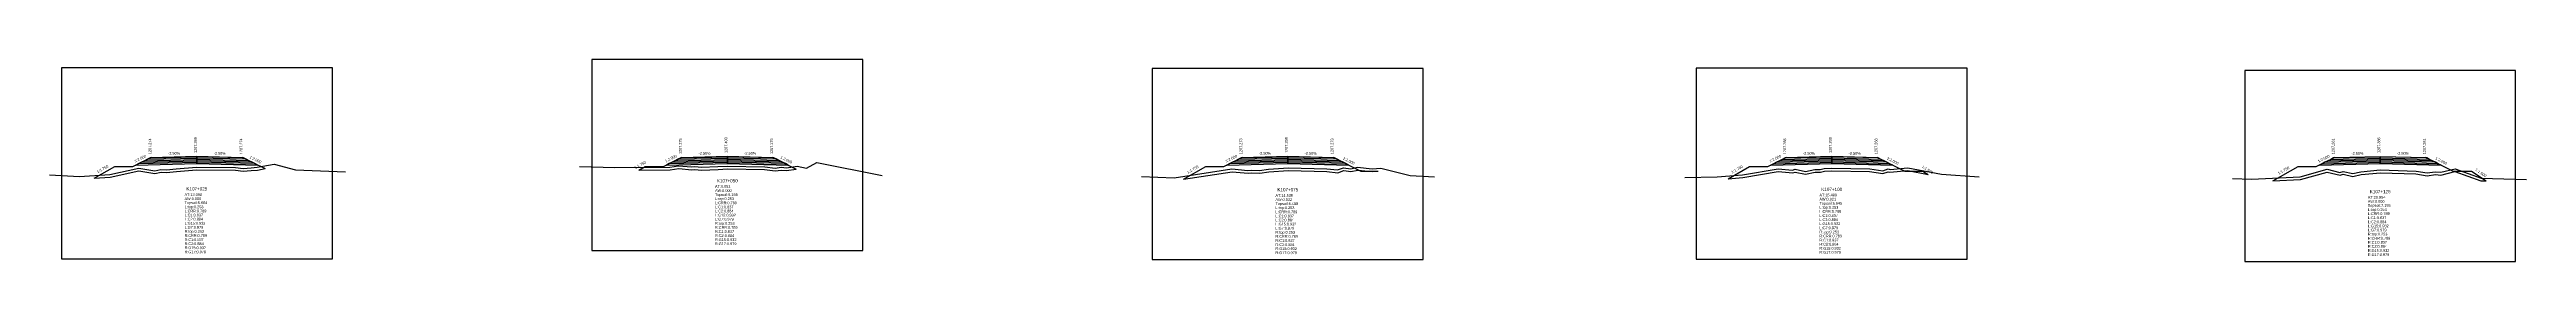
# Model space of a CAD drawing. Extents: x -7 to 78429, y 1189 to 1262.
# Drawn here: x 51479.9 to 51751.4, y 1195.8 to 1218 of the extents above; entities that cross this region are included whole.
import ezdxf
from ezdxf.enums import TextEntityAlignment as Align

# ---------------------------------------------------------------- set-up
doc = ezdxf.new("R2010")
doc.units = 0

msp = doc.modelspace()

# ---------------------------------------------------------------- linework, layer by layer
at = {"layer": 'A4_BORDER', "color": 7}
for points in [[(51481.229, 1196.136), (51510.929, 1196.136), (51510.929, 1217.136), (51481.229, 1217.136), (51481.229, 1196.136)], [(51539.371, 1197.027), (51569.071, 1197.027), (51569.071, 1218.027), (51539.371, 1218.027), (51539.371, 1197.027)], [(51600.8, 1196.037), (51630.5, 1196.037), (51630.5, 1217.037), (51600.8, 1217.037), (51600.8, 1196.037)], [(51660.419, 1196.079), (51690.119, 1196.079), (51690.119, 1217.079), (51660.419, 1217.079), (51660.419, 1196.079)], [(51720.528, 1195.838), (51750.228, 1195.838), (51750.228, 1216.838), (51720.528, 1216.838), (51720.528, 1195.838)]]:
    msp.add_lwpolyline(points, dxfattribs=at)
at = {"layer": 'CLEAR_GROUND', "color": 8}
for points in [[(51484.825, 1204.986), (51486.573, 1205.113), (51489.724, 1205.784), (51491.475, 1205.506), (51492.151, 1205.652), (51492.749, 1205.615), (51493.846, 1205.72), (51496.048, 1205.912), (51500.3, 1205.876), (51501.16, 1205.769), (51502.038, 1205.838), (51502.726, 1205.884), (51503.553, 1206.037)], [(51544.525, 1205.877), (51547.941, 1205.892), (51548.888, 1206.037), (51550.312, 1205.923), (51550.662, 1205.96), (51551.377, 1205.882), (51553.206, 1205.96), (51554.224, 1206.003), (51558.309, 1205.946), (51559.468, 1205.783), (51560.13, 1205.887), (51560.713, 1205.827), (51561.782, 1205.994)], [(51604.225, 1204.887), (51609.541, 1205.7), (51611.295, 1205.527), (51611.668, 1205.587), (51612.571, 1205.54), (51613.559, 1205.683), (51615.729, 1205.816), (51619.918, 1205.734), (51621.121, 1205.583), (51621.779, 1205.826), (51622.569, 1205.718), (51623.311, 1205.887), (51624.879, 1205.705), (51625.566, 1205.773)], [(51663.925, 1204.929), (51665.532, 1205.05), (51669.409, 1205.723), (51670.987, 1205.577), (51671.258, 1205.661), (51672.406, 1205.425), (51673.446, 1205.642), (51674.022, 1205.639), (51674.491, 1205.742), (51675.278, 1205.79), (51679.403, 1205.709), (51680.88, 1205.491), (51681.457, 1205.695), (51681.64, 1205.641), (51683.6, 1205.822), (51685.825, 1205.398)], [(51723.625, 1204.688), (51726.66, 1204.842), (51729.557, 1205.667), (51730.982, 1205.309), (51731.336, 1205.424), (51732.382, 1205.188), (51733.288, 1205.38), (51735.404, 1205.59), (51739.289, 1205.462), (51740.537, 1205.261), (51741.429, 1205.401), (51742.031, 1205.337), (51743.574, 1205.716), (51746.395, 1204.71), (51746.983, 1204.691)]]:
    msp.add_lwpolyline(points, dxfattribs=at)
at = {"layer": 'DESIGN_ROAD_TRIMMED', "color": 1}
for points in [[(51484.825, 1204.986), (51487.079, 1206.274), (51489.079, 1206.274), (51491.079, 1207.274), (51491.079, 1207.274), (51490.973, 1207.221), (51490.973, 1207.221), (51490.657, 1207.063), (51490.657, 1207.063), (51490.342, 1206.906), (51490.342, 1206.906), (51490.026, 1206.748), (51490.026, 1206.748), (51489.71, 1206.59), (51489.71, 1206.59), (51489.394, 1206.432), (51496.079, 1206.599), (51496.079, 1206.749), (51496.079, 1206.749), (51496.079, 1206.899), (51496.079, 1206.899), (51496.079, 1207.049), (51496.079, 1207.049), (51496.079, 1207.199), (51496.079, 1207.199), (51496.079, 1207.349), (51496.079, 1207.349), (51496.079, 1207.399), (51496.079, 1207.399), (51496.079, 1207.399), (51496.079, 1207.399), (51496.079, 1207.399), (51496.079, 1207.349), (51496.079, 1207.349), (51496.079, 1207.199), (51496.079, 1207.199), (51496.079, 1207.049), (51496.079, 1207.049), (51496.079, 1206.899), (51496.079, 1206.899), (51496.079, 1206.749), (51496.079, 1206.749), (51496.079, 1206.599), (51502.763, 1206.432), (51502.447, 1206.59), (51502.447, 1206.59), (51502.131, 1206.748), (51502.131, 1206.748), (51501.815, 1206.906), (51501.815, 1206.906), (51501.5, 1207.063), (51501.5, 1207.063), (51501.184, 1207.221), (51501.184, 1207.221), (51501.079, 1207.274), (51501.079, 1207.274), (51503.553, 1206.037)], [(51544.525, 1205.877), (51545.221, 1206.275), (51547.221, 1206.275), (51549.221, 1207.275), (51549.221, 1207.275), (51549.116, 1207.222), (51549.116, 1207.222), (51548.8, 1207.064), (51548.8, 1207.064), (51548.484, 1206.907), (51548.484, 1206.907), (51548.168, 1206.749), (51548.168, 1206.749), (51547.853, 1206.591), (51547.853, 1206.591), (51547.537, 1206.433), (51554.221, 1206.6), (51554.221, 1206.75), (51554.221, 1206.75), (51554.221, 1206.9), (51554.221, 1206.9), (51554.221, 1207.05), (51554.221, 1207.05), (51554.221, 1207.2), (51554.221, 1207.2), (51554.221, 1207.35), (51554.221, 1207.35), (51554.221, 1207.4), (51554.221, 1207.4), (51554.221, 1207.4), (51554.221, 1207.4), (51554.221, 1207.4), (51554.221, 1207.35), (51554.221, 1207.35), (51554.221, 1207.2), (51554.221, 1207.2), (51554.221, 1207.05), (51554.221, 1207.05), (51554.221, 1206.9), (51554.221, 1206.9), (51554.221, 1206.75), (51554.221, 1206.75), (51554.221, 1206.6), (51560.905, 1206.433), (51560.589, 1206.591), (51560.589, 1206.591), (51560.274, 1206.749), (51560.274, 1206.749), (51559.958, 1206.907), (51559.958, 1206.907), (51559.642, 1207.064), (51559.642, 1207.064), (51559.326, 1207.222), (51559.326, 1207.222), (51559.221, 1207.275), (51559.221, 1207.275), (51561.782, 1205.994)], [(51604.225, 1204.887), (51606.65, 1206.273), (51608.65, 1206.273), (51610.65, 1207.273), (51610.65, 1207.273), (51610.545, 1207.22), (51610.545, 1207.22), (51610.229, 1207.062), (51610.229, 1207.062), (51609.914, 1206.905), (51609.914, 1206.905), (51609.598, 1206.747), (51609.598, 1206.747), (51609.282, 1206.589), (51609.282, 1206.589), (51608.966, 1206.431), (51615.65, 1206.598), (51615.65, 1206.748), (51615.65, 1206.748), (51615.65, 1206.898), (51615.65, 1206.898), (51615.65, 1207.048), (51615.65, 1207.048), (51615.65, 1207.198), (51615.65, 1207.198), (51615.65, 1207.348), (51615.65, 1207.348), (51615.65, 1207.398), (51615.65, 1207.398), (51615.65, 1207.398), (51615.65, 1207.398), (51615.65, 1207.398), (51615.65, 1207.348), (51615.65, 1207.348), (51615.65, 1207.198), (51615.65, 1207.198), (51615.65, 1207.048), (51615.65, 1207.048), (51615.65, 1206.898), (51615.65, 1206.898), (51615.65, 1206.748), (51615.65, 1206.748), (51615.65, 1206.598), (51622.335, 1206.431), (51622.019, 1206.589), (51622.019, 1206.589), (51621.703, 1206.747), (51621.703, 1206.747), (51621.387, 1206.905), (51621.387, 1206.905), (51621.071, 1207.062), (51621.071, 1207.062), (51620.756, 1207.22), (51620.756, 1207.22), (51620.65, 1207.273), (51620.65, 1207.273), (51623.65, 1205.773), (51625.566, 1205.773)], [(51663.925, 1204.929), (51666.269, 1206.268), (51668.269, 1206.268), (51670.269, 1207.268), (51670.269, 1207.268), (51670.164, 1207.215), (51670.164, 1207.215), (51669.848, 1207.057), (51669.848, 1207.057), (51669.532, 1206.9), (51669.532, 1206.9), (51669.216, 1206.742), (51669.216, 1206.742), (51668.901, 1206.584), (51668.901, 1206.584), (51668.585, 1206.426), (51675.269, 1206.593), (51675.269, 1206.743), (51675.269, 1206.743), (51675.269, 1206.893), (51675.269, 1206.893), (51675.269, 1207.043), (51675.269, 1207.043), (51675.269, 1207.193), (51675.269, 1207.193), (51675.269, 1207.343), (51675.269, 1207.343), (51675.269, 1207.393), (51675.269, 1207.393), (51675.269, 1207.393), (51675.269, 1207.393), (51675.269, 1207.393), (51675.269, 1207.343), (51675.269, 1207.343), (51675.269, 1207.193), (51675.269, 1207.193), (51675.269, 1207.043), (51675.269, 1207.043), (51675.269, 1206.893), (51675.269, 1206.893), (51675.269, 1206.743), (51675.269, 1206.743), (51675.269, 1206.593), (51681.953, 1206.426), (51681.637, 1206.584), (51681.637, 1206.584), (51681.322, 1206.742), (51681.322, 1206.742), (51681.006, 1206.9), (51681.006, 1206.9), (51680.69, 1207.057), (51680.69, 1207.057), (51680.374, 1207.215), (51680.374, 1207.215), (51680.269, 1207.268), (51680.269, 1207.268), (51683.269, 1205.768), (51685.269, 1205.768), (51685.825, 1205.398)], [(51723.625, 1204.688), (51726.378, 1206.261), (51728.378, 1206.261), (51730.378, 1207.261), (51730.378, 1207.261), (51730.272, 1207.208), (51730.272, 1207.208), (51729.957, 1207.05), (51729.957, 1207.05), (51729.641, 1206.893), (51729.641, 1206.893), (51729.325, 1206.735), (51729.325, 1206.735), (51729.009, 1206.577), (51729.009, 1206.577), (51728.694, 1206.419), (51735.378, 1206.586), (51735.378, 1206.736), (51735.378, 1206.736), (51735.378, 1206.886), (51735.378, 1206.886), (51735.378, 1207.036), (51735.378, 1207.036), (51735.378, 1207.186), (51735.378, 1207.186), (51735.378, 1207.336), (51735.378, 1207.336), (51735.378, 1207.386), (51735.378, 1207.386), (51735.378, 1207.386), (51735.378, 1207.386), (51735.378, 1207.386), (51735.378, 1207.336), (51735.378, 1207.336), (51735.378, 1207.186), (51735.378, 1207.186), (51735.378, 1207.036), (51735.378, 1207.036), (51735.378, 1206.886), (51735.378, 1206.886), (51735.378, 1206.736), (51735.378, 1206.736), (51735.378, 1206.586), (51742.062, 1206.419), (51741.746, 1206.577), (51741.746, 1206.577), (51741.43, 1206.735), (51741.43, 1206.735), (51741.115, 1206.893), (51741.115, 1206.893), (51740.799, 1207.05), (51740.799, 1207.05), (51740.483, 1207.208), (51740.483, 1207.208), (51740.378, 1207.261), (51740.378, 1207.261), (51743.378, 1205.761), (51745.378, 1205.761), (51746.983, 1204.691)]]:
    msp.add_lwpolyline(points, dxfattribs=at)
at = {"layer": 'FINISHED_ROAD', "color": 2}
for points in [[(51487.079, 1206.274), (51489.079, 1206.274), (51491.079, 1207.274), (51491.079, 1207.274), (51496.079, 1207.399), (51501.079, 1207.274), (51501.079, 1207.274)], [(51545.221, 1206.275), (51547.221, 1206.275), (51549.221, 1207.275), (51549.221, 1207.275), (51554.221, 1207.4), (51559.221, 1207.275), (51559.221, 1207.275)], [(51606.65, 1206.273), (51608.65, 1206.273), (51610.65, 1207.273), (51610.65, 1207.273), (51615.65, 1207.398), (51620.65, 1207.273), (51620.65, 1207.273), (51623.65, 1205.773)], [(51666.269, 1206.268), (51668.269, 1206.268), (51670.269, 1207.268), (51670.269, 1207.268), (51675.269, 1207.393), (51680.269, 1207.268), (51680.269, 1207.268), (51683.269, 1205.768), (51685.269, 1205.768)], [(51726.378, 1206.261), (51728.378, 1206.261), (51730.378, 1207.261), (51730.378, 1207.261), (51735.378, 1207.386), (51740.378, 1207.261), (51740.378, 1207.261), (51743.378, 1205.761), (51745.378, 1205.761)]]:
    msp.add_lwpolyline(points, dxfattribs=at)
at = {"layer": 'LAYER_0', "color": 4}
for points in [[(51491.079, 1207.274), (51490.973, 1207.221), (51496.079, 1207.349), (51496.079, 1207.399)], [(51549.221, 1207.275), (51549.116, 1207.222), (51554.221, 1207.35), (51554.221, 1207.4)], [(51610.65, 1207.273), (51610.545, 1207.22), (51615.65, 1207.348), (51615.65, 1207.398)], [(51670.269, 1207.268), (51670.164, 1207.215), (51675.269, 1207.343), (51675.269, 1207.393)], [(51730.378, 1207.261), (51730.272, 1207.208), (51735.378, 1207.336), (51735.378, 1207.386)]]:
    msp.add_lwpolyline(points, dxfattribs=at)
at = {"layer": 'LAYER_1', "color": 4}
for points in [[(51490.973, 1207.221), (51490.657, 1207.063), (51496.079, 1207.199), (51496.079, 1207.349)], [(51549.116, 1207.222), (51548.8, 1207.064), (51554.221, 1207.2), (51554.221, 1207.35)], [(51610.545, 1207.22), (51610.229, 1207.062), (51615.65, 1207.198), (51615.65, 1207.348)], [(51670.164, 1207.215), (51669.848, 1207.057), (51675.269, 1207.193), (51675.269, 1207.343)], [(51730.272, 1207.208), (51729.957, 1207.05), (51735.378, 1207.186), (51735.378, 1207.336)]]:
    msp.add_lwpolyline(points, dxfattribs=at)
at = {"layer": 'LAYER_10', "color": 6}
for points in [[(51502.131, 1206.748), (51502.447, 1206.59), (51496.079, 1206.749), (51496.079, 1206.899)], [(51560.274, 1206.749), (51560.589, 1206.591), (51554.221, 1206.75), (51554.221, 1206.9)], [(51621.703, 1206.747), (51622.019, 1206.589), (51615.65, 1206.748), (51615.65, 1206.898)], [(51681.322, 1206.742), (51681.637, 1206.584), (51675.269, 1206.743), (51675.269, 1206.893)], [(51741.43, 1206.735), (51741.746, 1206.577), (51735.378, 1206.736), (51735.378, 1206.886)]]:
    msp.add_lwpolyline(points, dxfattribs=at)
at = {"layer": 'LAYER_11', "color": 6}
for points in [[(51502.447, 1206.59), (51502.763, 1206.432), (51496.079, 1206.599), (51496.079, 1206.749)], [(51560.589, 1206.591), (51560.905, 1206.433), (51554.221, 1206.6), (51554.221, 1206.75)], [(51622.019, 1206.589), (51622.335, 1206.431), (51615.65, 1206.598), (51615.65, 1206.748)], [(51681.637, 1206.584), (51681.953, 1206.426), (51675.269, 1206.593), (51675.269, 1206.743)], [(51741.746, 1206.577), (51742.062, 1206.419), (51735.378, 1206.586), (51735.378, 1206.736)]]:
    msp.add_lwpolyline(points, dxfattribs=at)
at = {"layer": 'LAYER_2', "color": 4}
for points in [[(51490.657, 1207.063), (51490.342, 1206.906), (51496.079, 1207.049), (51496.079, 1207.199)], [(51548.8, 1207.064), (51548.484, 1206.907), (51554.221, 1207.05), (51554.221, 1207.2)], [(51610.229, 1207.062), (51609.914, 1206.905), (51615.65, 1207.048), (51615.65, 1207.198)], [(51669.848, 1207.057), (51669.532, 1206.9), (51675.269, 1207.043), (51675.269, 1207.193)], [(51729.957, 1207.05), (51729.641, 1206.893), (51735.378, 1207.036), (51735.378, 1207.186)]]:
    msp.add_lwpolyline(points, dxfattribs=at)
at = {"layer": 'LAYER_3', "color": 4}
for points in [[(51490.342, 1206.906), (51490.026, 1206.748), (51496.079, 1206.899), (51496.079, 1207.049)], [(51548.484, 1206.907), (51548.168, 1206.749), (51554.221, 1206.9), (51554.221, 1207.05)], [(51609.914, 1206.905), (51609.598, 1206.747), (51615.65, 1206.898), (51615.65, 1207.048)], [(51669.532, 1206.9), (51669.216, 1206.742), (51675.269, 1206.893), (51675.269, 1207.043)], [(51729.641, 1206.893), (51729.325, 1206.735), (51735.378, 1206.886), (51735.378, 1207.036)]]:
    msp.add_lwpolyline(points, dxfattribs=at)
at = {"layer": 'LAYER_4', "color": 4}
for points in [[(51490.026, 1206.748), (51489.71, 1206.59), (51496.079, 1206.749), (51496.079, 1206.899)], [(51548.168, 1206.749), (51547.853, 1206.591), (51554.221, 1206.75), (51554.221, 1206.9)], [(51609.598, 1206.747), (51609.282, 1206.589), (51615.65, 1206.748), (51615.65, 1206.898)], [(51669.216, 1206.742), (51668.901, 1206.584), (51675.269, 1206.743), (51675.269, 1206.893)], [(51729.325, 1206.735), (51729.009, 1206.577), (51735.378, 1206.736), (51735.378, 1206.886)]]:
    msp.add_lwpolyline(points, dxfattribs=at)
at = {"layer": 'LAYER_5', "color": 4}
for points in [[(51489.71, 1206.59), (51489.394, 1206.432), (51496.079, 1206.599), (51496.079, 1206.749)], [(51547.853, 1206.591), (51547.537, 1206.433), (51554.221, 1206.6), (51554.221, 1206.75)], [(51609.282, 1206.589), (51608.966, 1206.431), (51615.65, 1206.598), (51615.65, 1206.748)], [(51668.901, 1206.584), (51668.585, 1206.426), (51675.269, 1206.593), (51675.269, 1206.743)], [(51729.009, 1206.577), (51728.694, 1206.419), (51735.378, 1206.586), (51735.378, 1206.736)]]:
    msp.add_lwpolyline(points, dxfattribs=at)
at = {"layer": 'LAYER_6', "color": 6}
for points in [[(51501.079, 1207.274), (51501.184, 1207.221), (51496.079, 1207.349), (51496.079, 1207.399)], [(51559.221, 1207.275), (51559.326, 1207.222), (51554.221, 1207.35), (51554.221, 1207.4)], [(51620.65, 1207.273), (51620.756, 1207.22), (51615.65, 1207.348), (51615.65, 1207.398)], [(51680.269, 1207.268), (51680.374, 1207.215), (51675.269, 1207.343), (51675.269, 1207.393)], [(51740.378, 1207.261), (51740.483, 1207.208), (51735.378, 1207.336), (51735.378, 1207.386)]]:
    msp.add_lwpolyline(points, dxfattribs=at)
at = {"layer": 'LAYER_7', "color": 6}
for points in [[(51501.184, 1207.221), (51501.5, 1207.063), (51496.079, 1207.199), (51496.079, 1207.349)], [(51559.326, 1207.222), (51559.642, 1207.064), (51554.221, 1207.2), (51554.221, 1207.35)], [(51620.756, 1207.22), (51621.071, 1207.062), (51615.65, 1207.198), (51615.65, 1207.348)], [(51680.374, 1207.215), (51680.69, 1207.057), (51675.269, 1207.193), (51675.269, 1207.343)], [(51740.483, 1207.208), (51740.799, 1207.05), (51735.378, 1207.186), (51735.378, 1207.336)]]:
    msp.add_lwpolyline(points, dxfattribs=at)
at = {"layer": 'LAYER_8', "color": 6}
for points in [[(51501.5, 1207.063), (51501.815, 1206.906), (51496.079, 1207.049), (51496.079, 1207.199)], [(51559.642, 1207.064), (51559.958, 1206.907), (51554.221, 1207.05), (51554.221, 1207.2)], [(51621.071, 1207.062), (51621.387, 1206.905), (51615.65, 1207.048), (51615.65, 1207.198)], [(51680.69, 1207.057), (51681.006, 1206.9), (51675.269, 1207.043), (51675.269, 1207.193)], [(51740.799, 1207.05), (51741.115, 1206.893), (51735.378, 1207.036), (51735.378, 1207.186)]]:
    msp.add_lwpolyline(points, dxfattribs=at)
at = {"layer": 'LAYER_9', "color": 6}
for points in [[(51501.815, 1206.906), (51502.131, 1206.748), (51496.079, 1206.899), (51496.079, 1207.049)], [(51559.958, 1206.907), (51560.274, 1206.749), (51554.221, 1206.9), (51554.221, 1207.05)], [(51621.387, 1206.905), (51621.703, 1206.747), (51615.65, 1206.898), (51615.65, 1207.048)], [(51681.006, 1206.9), (51681.322, 1206.742), (51675.269, 1206.893), (51675.269, 1207.043)], [(51741.115, 1206.893), (51741.43, 1206.735), (51735.378, 1206.886), (51735.378, 1207.036)]]:
    msp.add_lwpolyline(points, dxfattribs=at)
at = {"layer": 'NATURAL_GROUND', "color": 3}
for points in [[(51479.932, 1205.34), (51483.218, 1205.17), (51486.531, 1205.411), (51489.716, 1206.089), (51491.467, 1205.811), (51492.129, 1205.954), (51492.744, 1205.916), (51493.819, 1206.019), (51496.037, 1206.213), (51500.32, 1206.176), (51501.167, 1206.07), (51502.017, 1206.137), (51502.689, 1206.182), (51504.538, 1206.523), (51506.894, 1205.918), (51512.372, 1205.686)], [(51538.011, 1206.258), (51541.885, 1206.166), (51547.918, 1206.192), (51548.877, 1206.339), (51550.308, 1206.224), (51550.663, 1206.262), (51551.387, 1206.182), (51553.193, 1206.26), (51554.22, 1206.303), (51558.332, 1206.246), (51559.466, 1206.087), (51560.122, 1206.189), (51560.705, 1206.13), (51561.891, 1206.315), (51562.894, 1206.103), (51564.014, 1206.723), (51571.182, 1205.269)], [(51599.6, 1205.169), (51603.198, 1205.034), (51609.532, 1206.003), (51611.286, 1205.83), (51611.652, 1205.888), (51612.557, 1205.841), (51613.528, 1205.981), (51615.722, 1206.116), (51619.939, 1206.034), (51621.085, 1205.89), (51621.745, 1206.133), (51622.555, 1206.023), (51623.294, 1206.191), (51624.881, 1206.007), (51625.829, 1206.1), (51629.065, 1205.271), (51631.718, 1205.135)], [(51659.151, 1205.062), (51662.717, 1205.139), (51665.495, 1205.348), (51669.397, 1206.025), (51670.955, 1205.881), (51671.242, 1205.97), (51672.405, 1205.731), (51673.416, 1205.943), (51673.99, 1205.939), (51674.449, 1206.04), (51675.272, 1206.09), (51679.428, 1206.008), (51680.85, 1205.799), (51681.449, 1206.01), (51681.67, 1205.945), (51683.615, 1206.124), (51687.296, 1205.422), (51691.433, 1205.122)], [(51719.21, 1204.963), (51721.287, 1204.87), (51726.611, 1205.139), (51729.552, 1205.977), (51730.972, 1205.621), (51731.322, 1205.734), (51732.384, 1205.495), (51733.242, 1205.677), (51735.394, 1205.891), (51739.318, 1205.761), (51740.538, 1205.565), (51741.422, 1205.704), (51742.011, 1205.641), (51743.59, 1206.029), (51746.452, 1205.008), (51751.412, 1204.847)]]:
    msp.add_lwpolyline(points, dxfattribs=at)
at = {"layer": 'STRUCTURE_LEFT', "color": 4}
for points in [[(51491.079, 1207.274), (51490.973, 1207.221), (51490.973, 1207.221), (51490.657, 1207.063), (51490.657, 1207.063), (51490.342, 1206.906), (51490.342, 1206.906), (51490.026, 1206.748), (51490.026, 1206.748), (51489.71, 1206.59), (51489.71, 1206.59), (51489.394, 1206.432), (51496.079, 1206.599), (51496.079, 1206.749), (51496.079, 1206.749), (51496.079, 1206.899), (51496.079, 1206.899), (51496.079, 1207.049), (51496.079, 1207.049), (51496.079, 1207.199), (51496.079, 1207.199), (51496.079, 1207.349), (51496.079, 1207.349), (51496.079, 1207.399), (51496.079, 1207.399)], [(51549.221, 1207.275), (51549.116, 1207.222), (51549.116, 1207.222), (51548.8, 1207.064), (51548.8, 1207.064), (51548.484, 1206.907), (51548.484, 1206.907), (51548.168, 1206.749), (51548.168, 1206.749), (51547.853, 1206.591), (51547.853, 1206.591), (51547.537, 1206.433), (51554.221, 1206.6), (51554.221, 1206.75), (51554.221, 1206.75), (51554.221, 1206.9), (51554.221, 1206.9), (51554.221, 1207.05), (51554.221, 1207.05), (51554.221, 1207.2), (51554.221, 1207.2), (51554.221, 1207.35), (51554.221, 1207.35), (51554.221, 1207.4), (51554.221, 1207.4)], [(51610.65, 1207.273), (51610.545, 1207.22), (51610.545, 1207.22), (51610.229, 1207.062), (51610.229, 1207.062), (51609.914, 1206.905), (51609.914, 1206.905), (51609.598, 1206.747), (51609.598, 1206.747), (51609.282, 1206.589), (51609.282, 1206.589), (51608.966, 1206.431), (51615.65, 1206.598), (51615.65, 1206.748), (51615.65, 1206.748), (51615.65, 1206.898), (51615.65, 1206.898), (51615.65, 1207.048), (51615.65, 1207.048), (51615.65, 1207.198), (51615.65, 1207.198), (51615.65, 1207.348), (51615.65, 1207.348), (51615.65, 1207.398), (51615.65, 1207.398)], [(51670.269, 1207.268), (51670.164, 1207.215), (51670.164, 1207.215), (51669.848, 1207.057), (51669.848, 1207.057), (51669.532, 1206.9), (51669.532, 1206.9), (51669.216, 1206.742), (51669.216, 1206.742), (51668.901, 1206.584), (51668.901, 1206.584), (51668.585, 1206.426), (51675.269, 1206.593), (51675.269, 1206.743), (51675.269, 1206.743), (51675.269, 1206.893), (51675.269, 1206.893), (51675.269, 1207.043), (51675.269, 1207.043), (51675.269, 1207.193), (51675.269, 1207.193), (51675.269, 1207.343), (51675.269, 1207.343), (51675.269, 1207.393), (51675.269, 1207.393)], [(51730.378, 1207.261), (51730.272, 1207.208), (51730.272, 1207.208), (51729.957, 1207.05), (51729.957, 1207.05), (51729.641, 1206.893), (51729.641, 1206.893), (51729.325, 1206.735), (51729.325, 1206.735), (51729.009, 1206.577), (51729.009, 1206.577), (51728.694, 1206.419), (51735.378, 1206.586), (51735.378, 1206.736), (51735.378, 1206.736), (51735.378, 1206.886), (51735.378, 1206.886), (51735.378, 1207.036), (51735.378, 1207.036), (51735.378, 1207.186), (51735.378, 1207.186), (51735.378, 1207.336), (51735.378, 1207.336), (51735.378, 1207.386), (51735.378, 1207.386)]]:
    msp.add_lwpolyline(points, dxfattribs=at)
at = {"layer": 'STRUCTURE_RIGHT', "color": 6}
for points in [[(51496.079, 1207.399), (51496.079, 1207.399), (51496.079, 1207.349), (51496.079, 1207.349), (51496.079, 1207.199), (51496.079, 1207.199), (51496.079, 1207.049), (51496.079, 1207.049), (51496.079, 1206.899), (51496.079, 1206.899), (51496.079, 1206.749), (51496.079, 1206.749), (51496.079, 1206.599), (51502.763, 1206.432), (51502.447, 1206.59), (51502.447, 1206.59), (51502.131, 1206.748), (51502.131, 1206.748), (51501.815, 1206.906), (51501.815, 1206.906), (51501.5, 1207.063), (51501.5, 1207.063), (51501.184, 1207.221), (51501.184, 1207.221), (51501.079, 1207.274)], [(51554.221, 1207.4), (51554.221, 1207.4), (51554.221, 1207.35), (51554.221, 1207.35), (51554.221, 1207.2), (51554.221, 1207.2), (51554.221, 1207.05), (51554.221, 1207.05), (51554.221, 1206.9), (51554.221, 1206.9), (51554.221, 1206.75), (51554.221, 1206.75), (51554.221, 1206.6), (51560.905, 1206.433), (51560.589, 1206.591), (51560.589, 1206.591), (51560.274, 1206.749), (51560.274, 1206.749), (51559.958, 1206.907), (51559.958, 1206.907), (51559.642, 1207.064), (51559.642, 1207.064), (51559.326, 1207.222), (51559.326, 1207.222), (51559.221, 1207.275)], [(51615.65, 1207.398), (51615.65, 1207.398), (51615.65, 1207.348), (51615.65, 1207.348), (51615.65, 1207.198), (51615.65, 1207.198), (51615.65, 1207.048), (51615.65, 1207.048), (51615.65, 1206.898), (51615.65, 1206.898), (51615.65, 1206.748), (51615.65, 1206.748), (51615.65, 1206.598), (51622.335, 1206.431), (51622.019, 1206.589), (51622.019, 1206.589), (51621.703, 1206.747), (51621.703, 1206.747), (51621.387, 1206.905), (51621.387, 1206.905), (51621.071, 1207.062), (51621.071, 1207.062), (51620.756, 1207.22), (51620.756, 1207.22), (51620.65, 1207.273)], [(51675.269, 1207.393), (51675.269, 1207.393), (51675.269, 1207.343), (51675.269, 1207.343), (51675.269, 1207.193), (51675.269, 1207.193), (51675.269, 1207.043), (51675.269, 1207.043), (51675.269, 1206.893), (51675.269, 1206.893), (51675.269, 1206.743), (51675.269, 1206.743), (51675.269, 1206.593), (51681.953, 1206.426), (51681.637, 1206.584), (51681.637, 1206.584), (51681.322, 1206.742), (51681.322, 1206.742), (51681.006, 1206.9), (51681.006, 1206.9), (51680.69, 1207.057), (51680.69, 1207.057), (51680.374, 1207.215), (51680.374, 1207.215), (51680.269, 1207.268)], [(51735.378, 1207.386), (51735.378, 1207.386), (51735.378, 1207.336), (51735.378, 1207.336), (51735.378, 1207.186), (51735.378, 1207.186), (51735.378, 1207.036), (51735.378, 1207.036), (51735.378, 1206.886), (51735.378, 1206.886), (51735.378, 1206.736), (51735.378, 1206.736), (51735.378, 1206.586), (51742.062, 1206.419), (51741.746, 1206.577), (51741.746, 1206.577), (51741.43, 1206.735), (51741.43, 1206.735), (51741.115, 1206.893), (51741.115, 1206.893), (51740.799, 1207.05), (51740.799, 1207.05), (51740.483, 1207.208), (51740.483, 1207.208), (51740.378, 1207.261)]]:
    msp.add_lwpolyline(points, dxfattribs=at)

# ---------------------------------------------------------------- texts
at = {"layer": 'INFO_TEXT'}
for s, p in [('AT:13.098', (51494.729, 1203.036)), ('AW:0.000', (51494.729, 1202.586)), ('AT:9.053', (51552.871, 1203.927)), ('AW:0.000', (51552.871, 1203.477)), ('Topsoil:5.195', (51552.871, 1203.027)), ('L:top:0.253', (51552.871, 1202.577)), ('AT:14.539', (51614.3, 1202.937)), ('AW:0.032', (51614.3, 1202.487)), ('AT:15.489', (51673.919, 1202.979)), ('AW:0.021', (51673.919, 1202.529)), ('AT:20.954', (51734.028, 1202.738)), ('Topsoil:5.664', (51494.729, 1202.136)), ('L:top:0.253', (51494.729, 1201.686)), ('L:CRR:0.789', (51494.729, 1201.236)), ('L:C1:0.837', (51494.729, 1200.786)), ('L:C2:0.884', (51494.729, 1200.336)), ('L:G15:0.932', (51494.729, 1199.886)), ('L:CRR:0.789', (51552.871, 1202.127)), ('L:C1:0.837', (51552.871, 1201.677)), ('L:C2:0.884', (51552.871, 1201.227)), ('L:G15:0.932', (51552.871, 1200.777)), ('L:G7:0.979', (51552.871, 1200.327)), ('R:top:0.253', (51552.871, 1199.877)), ('Topsoil:6.458', (51614.3, 1202.037)), ('L:top:0.253', (51614.3, 1201.587)), ('L:CRR:0.789', (51614.3, 1201.137)), ('L:C1:0.837', (51614.3, 1200.687)), ('L:C2:0.884', (51614.3, 1200.237)), ('L:G15:0.932', (51614.3, 1199.787)), ('Topsoil:6.645', (51673.919, 1202.079)), ('L:top:0.253', (51673.919, 1201.629)), ('L:CRR:0.789', (51673.919, 1201.179)), ('L:C1:0.837', (51673.919, 1200.729)), ('L:C2:0.884', (51673.919, 1200.279)), ('L:G15:0.932', (51673.919, 1199.829)), ('AW:0.000', (51734.028, 1202.288)), ('Topsoil:7.155', (51734.028, 1201.838)), ('L:top:0.253', (51734.028, 1201.388)), ('L:CRR:0.789', (51734.028, 1200.938)), ('L:C1:0.837', (51734.028, 1200.488)), ('L:C2:0.884', (51734.028, 1200.038)), ('L:G7:0.979', (51494.729, 1199.436)), ('R:top:0.253', (51494.729, 1198.986)), ('R:CRR:0.789', (51494.729, 1198.536)), ('R:C1:0.837', (51494.729, 1198.086)), ('R:C2:0.884', (51494.729, 1197.636)), ('R:G15:0.932', (51494.729, 1197.186)), ('R:CRR:0.789', (51552.871, 1199.427)), ('R:C1:0.837', (51552.871, 1198.977)), ('R:C2:0.884', (51552.871, 1198.527)), ('R:G15:0.932', (51552.871, 1198.077)), ('R:G17:0.979', (51552.871, 1197.627)), ('L:G7:0.979', (51614.3, 1199.337)), ('R:top:0.253', (51614.3, 1198.887)), ('R:CRR:0.789', (51614.3, 1198.437)), ('R:C1:0.837', (51614.3, 1197.987)), ('R:C2:0.884', (51614.3, 1197.537)), ('R:G15:0.932', (51614.3, 1197.087)), ('L:G7:0.979', (51673.919, 1199.379)), ('R:top:0.253', (51673.919, 1198.929)), ('R:CRR:0.789', (51673.919, 1198.479)), ('R:C1:0.837', (51673.919, 1198.029)), ('R:C2:0.884', (51673.919, 1197.579)), ('R:G15:0.932', (51673.919, 1197.129)), ('L:G15:0.932', (51734.028, 1199.588)), ('L:G7:0.979', (51734.028, 1199.138)), ('R:top:0.253', (51734.028, 1198.688)), ('R:CRR:0.789', (51734.028, 1198.238)), ('R:C1:0.837', (51734.028, 1197.788)), ('R:C2:0.884', (51734.028, 1197.338)), ('R:G17:0.979', (51494.729, 1196.736)), ('R:G17:0.979', (51614.3, 1196.637)), ('R:G17:0.979', (51673.919, 1196.679)), ('R:G15:0.932', (51734.028, 1196.888)), ('R:G17:0.979', (51734.028, 1196.438))]:
    msp.add_text(s, height=0.3, dxfattribs=at).set_placement(p)
at = {"layer": 'LEFT_TEXT_H'}
for s, p in [('1207.274', (51491.079, 1207.634)), ('1207.275', (51549.221, 1207.635)), ('1207.273', (51610.65, 1207.633)), ('1207.268', (51670.269, 1207.628)), ('1207.261', (51730.378, 1207.621))]:
    msp.add_text(s, height=0.3, rotation=90, dxfattribs=at).set_placement(p)
at = {"layer": 'POINT_TEXT_H'}
for s, p in [('1207.399', (51496.079, 1207.759)), ('1207.400', (51554.221, 1207.76)), ('1207.398', (51615.65, 1207.758)), ('1207.393', (51675.269, 1207.753)), ('1207.386', (51735.378, 1207.746))]:
    msp.add_text(s, height=0.3, rotation=90, dxfattribs=at).set_placement(p)
at = {"layer": 'RIGHT_TEXT_H'}
for s, p in [('1207.274', (51501.079, 1207.634)), ('1207.275', (51559.221, 1207.635)), ('1207.273', (51620.65, 1207.633)), ('1207.268', (51680.269, 1207.628)), ('1207.261', (51740.378, 1207.621))]:
    msp.add_text(s, height=0.3, rotation=90, dxfattribs=at).set_placement(p)
at = {"layer": 'SLOPE_left'}
for s, rotation, p in [('1:1.750', 29.745, (51485.863, 1205.786)), ('1:2.000', 26.565, (51489.998, 1206.935)), ('1:1.750', 29.745, (51544.784, 1206.232)), ('1:2.000', 26.565, (51548.141, 1206.936)), ('1:1.750', 29.745, (51605.349, 1205.736)), ('1:2.000', 26.565, (51609.57, 1206.934)), ('1:1.750', 29.745, (51665.008, 1205.755)), ('1:2.000', 26.565, (51669.189, 1206.929)), ('1:1.750', 29.745, (51724.912, 1205.631)), ('1:2.000', 26.565, (51729.297, 1206.922))]:
    msp.add_text(s, height=0.3, rotation=rotation, dxfattribs=at).set_placement(p, align=Align.BOTTOM_CENTER)
at = {"layer": 'SLOPE_right'}
for s, rotation, p in [('1:2.000', -26.565, (51502.396, 1206.816)), ('1:2.000', -26.565, (51560.582, 1206.796)), ('1:2.000', -26.565, (51622.231, 1206.684)), ('1:2.000', -26.565, (51681.85, 1206.679)), ('1:1.500', -33.69, (51685.647, 1205.733)), ('1:2.000', -26.565, (51741.958, 1206.672)), ('1:1.500', -33.69, (51746.28, 1205.376))]:
    msp.add_text(s, height=0.3, rotation=rotation, dxfattribs=at).set_placement(p, align=Align.BOTTOM_CENTER)
at = {"layer": 'SLOPE_TEXT'}
for p in [(51493.579, 1207.576), (51498.579, 1207.576), (51551.721, 1207.578), (51556.721, 1207.578), (51613.15, 1207.575), (51618.15, 1207.575), (51672.769, 1207.571), (51677.769, 1207.571), (51732.878, 1207.563), (51737.878, 1207.563)]:
    msp.add_text('-2.50%', height=0.3, dxfattribs=at).set_placement(p, align=Align.CENTER)
at = {"layer": 'STATION_TITLE'}
for s, p in [('K107+025', (51496.079, 1203.636)), ('K107+050', (51554.221, 1204.527)), ('K107+075', (51615.65, 1203.537)), ('K107+100', (51675.269, 1203.579)), ('K107+125', (51735.378, 1203.338))]:
    msp.add_text(s, height=0.36, dxfattribs=at).set_placement(p, align=Align.CENTER)

doc.saveas('drawing.dxf')
